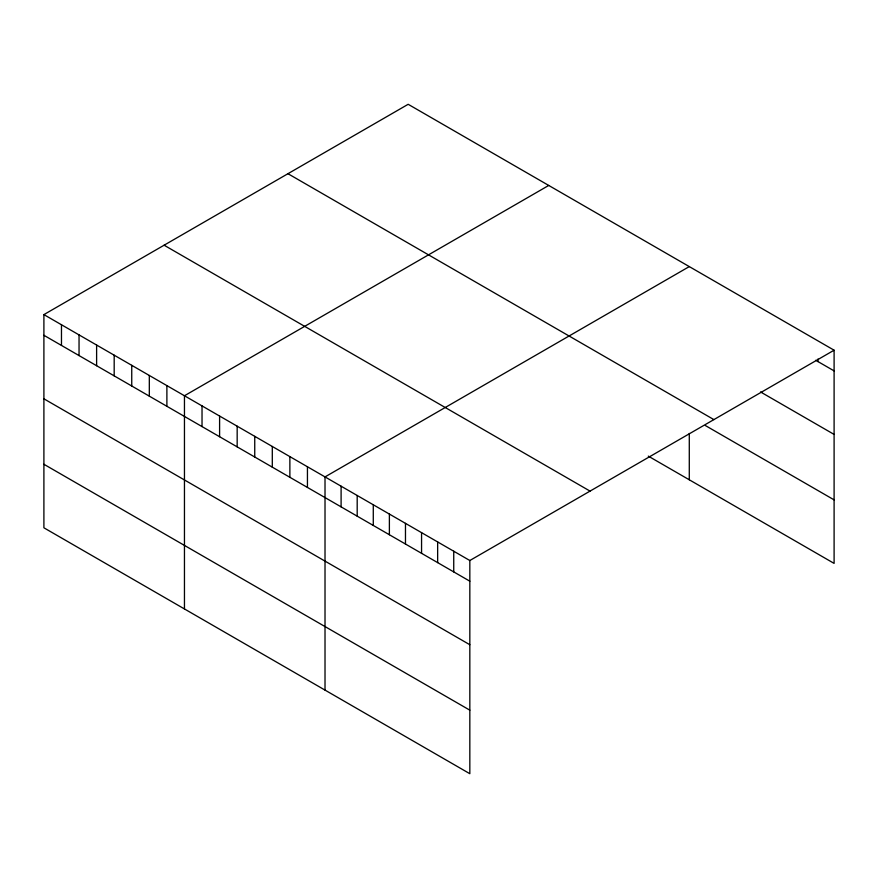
<?xml version="1.0" encoding="UTF-8"?>
<svg xmlns="http://www.w3.org/2000/svg" width="878" height="878" viewBox="0 0 878 878"><rect width="100%" height="100%" fill="white"/><g stroke="black" fill="none" stroke-linecap="round" stroke-linejoin="round"><path stroke-width="1.32" d="M43.9 314.609L469.829 560.515L469.829 773.705L43.9 527.799L43.9 314.609L408.171 104.295L834.1 350.201L834.1 563.391L648.293 456.121M548.728 185.445L184.457 395.758L184.457 608.948M689.285 266.594L325.014 476.908L325.014 690.097M469.829 560.515L834.1 350.201M815.706 360.265L834.1 370.889M760.546 391.95L834.1 434.412M287.962 173.701L713.891 419.607M705.374 425.545L834.1 499.867M164.109 245.203L590.038 491.109M43.9 335.286L469.829 581.192M43.9 398.81L469.829 644.726M43.9 464.264L469.829 710.17M818.011 359.014L818.011 361.593M689.285 433.458L689.285 479.783M453.739 551.219L453.739 571.907M437.65 541.935L437.65 562.611M421.561 532.639L421.561 553.327M405.471 523.354L405.471 544.031M389.382 514.069L389.382 534.746M373.282 504.773L373.282 525.45M357.192 495.488L357.192 516.165M341.103 486.192L341.103 506.869M307.443 466.756L307.443 487.444M289.872 456.615L289.872 477.292M272.301 446.474L272.301 467.151M254.741 436.333L254.741 457.01M237.17 426.181L237.17 446.869M219.599 416.04L219.599 436.717M202.028 405.899L202.028 426.576M166.886 385.607L166.886 406.294M149.315 375.466L149.315 396.143M131.744 365.325L131.744 386.002M114.184 355.184L114.184 375.861M96.613 345.032L96.613 365.72M79.042 334.891L79.042 355.568M61.471 324.75L61.471 345.427"/></g></svg>
